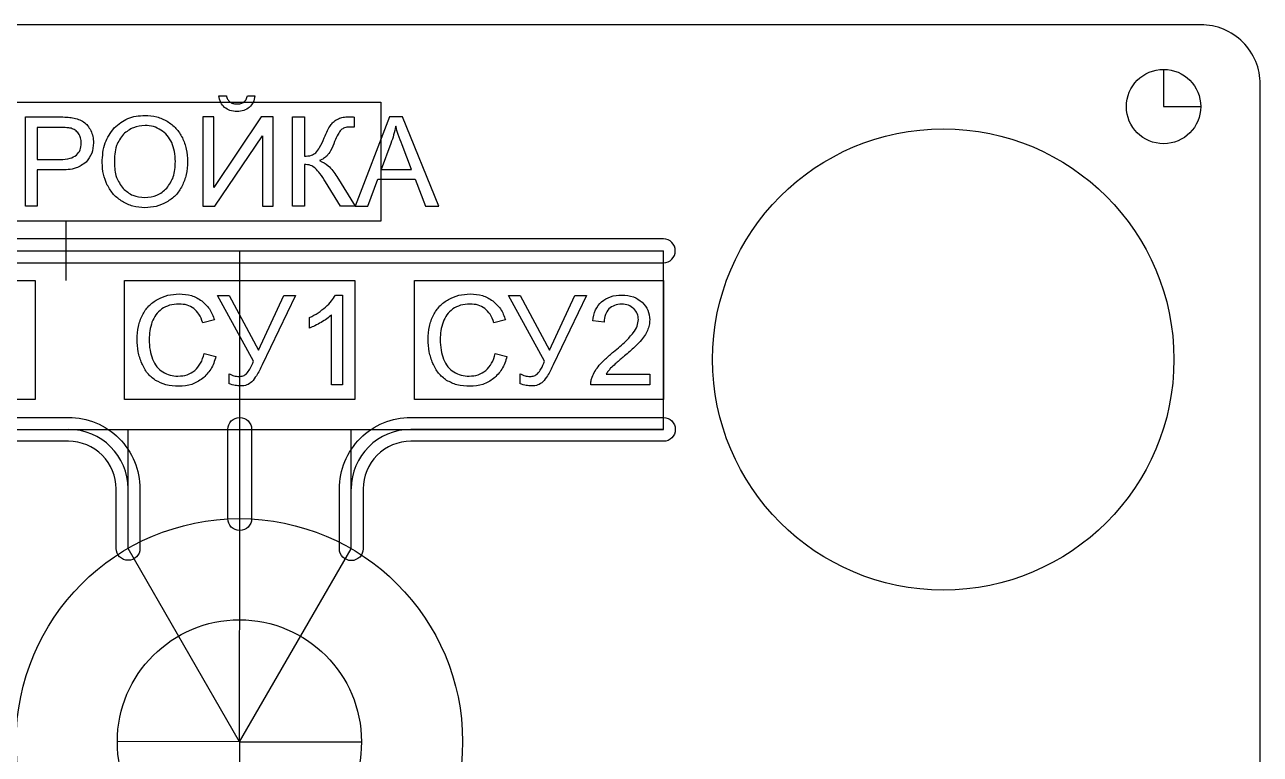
# Model space of a CAD drawing. Header units: millimetres. Extents: x 34 to 177, y 12 to 54.
# Drawn here: x 135.84 to 177.35, y 29.24 to 53.76 of the extents above; entities that cross this region are included whole.
import ezdxf

# ---------------------------------------------------------------- set-up
doc = ezdxf.new("R2010")
doc.units = ezdxf.units.MM
doc.layers.get('0').update_dxf_attribs({"linetype": 'CONTINUOUS'})

msp = doc.modelspace()

# ---------------------------------------------------------------- linework, layer by layer
for p, q in [((174.102, 52.26), (174.102, 51.01)), ((142.363, 51.374), (142.615, 51.374)), ((143.321, 51.374), (143.573, 51.374)), ((135.86, 47.66), (135.86, 50.66)), ((135.86, 50.66), (136.991, 50.66)), ((144.841, 50.66), (145.238, 50.66)), ((144.841, 47.66), (144.841, 50.66)), ((145.238, 50.66), (145.238, 49.347)), ((146.91, 50.658), (146.91, 50.314)), ((174.102, 51.01), (175.352, 51.01)), ((137.024, 50.306), (136.257, 50.306)), ((136.257, 50.306), (136.257, 49.234)), ((148.142, 49.772), (147.813, 48.892)), ((148.83, 48.892), (148.517, 49.723)), ((136.257, 49.234), (137.032, 49.234)), ((145.238, 49.064), (145.238, 47.66)), ((137.026, 48.88), (136.257, 48.88)), ((136.257, 48.88), (136.257, 47.66)), ((146.321, 48.659), (146.939, 47.66)), ((147.813, 48.892), (148.83, 48.892)), ((146.446, 47.66), (145.944, 48.475)), ((136.257, 47.66), (135.86, 47.66)), ((145.238, 47.66), (144.841, 47.66)), ((146.939, 47.66), (146.446, 47.66)), ((137.225, 47.16), (137.225, 45.16)), ((118.152, 46.16), (157.297, 46.16)), ((143.063, 40.16), (143.063, 46.16)), ((157.297, 40.16), (157.297, 46.16)), ((142.311, 44.66), (142.712, 44.66)), ((143.526, 42.456), (142.311, 44.66)), ((142.712, 44.66), (143.69, 42.823)), ((143.69, 42.823), (144.546, 44.66)), ((144.94, 44.66), (143.815, 42.327)), ((144.546, 44.66), (144.94, 44.66)), ((146.277, 44.673), (146.514, 44.673)), ((146.514, 44.673), (146.514, 41.66)), ((152.09, 44.66), (152.491, 44.66)), ((153.305, 42.456), (152.09, 44.66)), ((152.491, 44.66), (153.469, 42.823)), ((153.469, 42.823), (154.324, 44.66)), ((154.719, 44.66), (153.594, 42.327)), ((154.324, 44.66), (154.719, 44.66)), ((146.146, 41.66), (146.146, 44.007)), ((142.213, 43.838), (141.822, 43.746)), ((145.409, 43.563), (145.409, 43.919)), ((151.991, 43.838), (151.6, 43.746)), ((155.306, 43.766), (154.928, 43.805)), ((141.867, 42.712), (142.264, 42.612)), ((151.645, 42.712), (152.042, 42.612)), ((142.706, 41.691), (142.706, 42.031)), ((152.484, 41.691), (152.484, 42.031)), ((155.37, 42.014), (156.841, 42.014)), ((156.841, 42.014), (156.841, 41.66)), ((146.514, 41.66), (146.146, 41.66)), ((156.841, 41.66), (154.858, 41.66)), ((116.152, 40.16), (157.297, 40.16)), ((123.938, 40.16), (137.312, 40.16)), ((139.312, 36.161), (139.312, 40.16)), ((143.063, 37.16), (143.063, 40.16)), ((143.063, 37.16), (143.063, 40.16)), ((146.812, 36.15), (146.812, 40.16)), ((157.297, 40.16), (148.812, 40.16)), ((139.312, 36.161), (139.312, 38.16)), ((146.812, 36.15), (146.812, 38.16)), ((143.052, 29.66), (143.063, 37.16)), ((143.052, 29.66), (139.312, 36.161)), ((143.052, 29.66), (146.812, 36.15)), ((143.052, 29.66), (138.952, 29.666)), ((143.052, 29.66), (143.052, 25.56)), ((143.052, 29.66), (147.152, 29.66))]:
    msp.add_line(p, q)
for points in [[(175.352, 53.76), (36.352, 53.76, 0.414214), (34.352, 51.76), (34.352, 13.759, 0.414214), (36.352, 11.759), (175.352, 11.759, 0.414214), (177.352, 13.759), (177.352, 51.76, 0.414214)], [(157.297, 46.56), (118.152, 46.56, 0.414214), (115.752, 44.16), (115.752, 37.16, 1), (116.552, 37.16), (116.552, 44.16, -0.414214), (118.152, 45.76), (157.297, 45.76, 1)], [(137.312, 39.76), (123.938, 39.76, -1), (123.938, 40.56), (137.312, 40.56, -0.414214), (139.712, 38.16), (139.712, 36.161, -1), (138.912, 36.161), (138.912, 38.16, 0.414214)], [(143.463, 40.16), (143.463, 37.16, -1), (142.663, 37.16), (142.663, 40.16, -1)], [(148.812, 40.56), (157.297, 40.56, -1), (157.297, 39.76), (148.812, 39.76, 0.414214), (147.212, 38.16), (147.212, 36.15, -1), (146.412, 36.15), (146.412, 38.16, -0.414214)]]:
    msp.add_lwpolyline(points, format="xyb", close=True)
for points in [[(147.803, 47.16), (126.647, 47.16), (126.647, 51.16), (147.803, 51.16)], [(142.189, 50.66), (141.829, 50.66), (141.829, 47.66), (142.226, 47.66), (143.824, 50.03), (143.824, 47.66), (144.185, 47.66), (144.185, 50.66), (143.785, 50.66), (142.189, 48.284)], [(148.099, 50.66), (146.947, 47.66), (147.369, 47.66), (147.698, 48.569), (148.953, 48.569), (149.303, 47.66), (149.755, 47.66), (148.527, 50.66)], [(136.191, 41.16), (123.938, 41.16), (123.938, 45.16), (136.191, 45.16)], [(146.935, 41.16), (139.191, 41.16), (139.191, 45.16), (146.935, 45.16)], [(157.297, 41.16), (148.935, 41.16), (148.935, 45.16), (157.297, 45.16)]]:
    msp.add_lwpolyline(points, close=True)
for centre, radius in [((174.102, 51.01), 1.25), ((166.702, 42.51), 7.75), ((143.052, 29.66), 7.5), ((143.052, 29.66), 4.1)]:
    msp.add_circle(centre, radius)
for centre, start, end in [((137.312, 38.16), 0, 90), ((148.812, 38.16), 90, 180)]:
    msp.add_arc(centre, 2, start, end)
for points, knots in [([(142.55, 50.981), (142.503, 51.033), (142.403, 51.146), (142.377, 51.295), (142.363, 51.374)], [0, 0, 0, 0, 0.02082709, 0.04440177, 0.04440177, 0.04440177, 0.04440177]), ([(142.615, 51.374), (142.626, 51.332), (142.646, 51.253), (142.702, 51.194), (142.729, 51.167)], [0, 0, 0, 0, 0.01287946, 0.02403823, 0.02403823, 0.02403823, 0.02403823]), ([(142.729, 51.167), (142.761, 51.147), (142.83, 51.104), (142.913, 51.1), (142.957, 51.098)], [0, 0, 0, 0, 0.01120036, 0.02418062, 0.02418062, 0.02418062, 0.02418062]), ([(142.957, 51.098), (143.006, 51.099), (143.096, 51.102), (143.173, 51.145), (143.207, 51.165)], [0, 0, 0, 0, 0.01464964, 0.02628623, 0.02628623, 0.02628623, 0.02628623]), ([(143.207, 51.165), (143.234, 51.192), (143.291, 51.251), (143.31, 51.331), (143.321, 51.374)], [0, 0, 0, 0, 0.01111921, 0.0242403, 0.0242403, 0.0242403, 0.0242403]), ([(143.573, 51.374), (143.559, 51.296), (143.533, 51.147), (143.433, 51.034), (143.385, 50.982)], [0, 0, 0, 0, 0.02345134, 0.04429879, 0.04429879, 0.04429879, 0.04429879]), ([(136.991, 50.66), (137.079, 50.66), (137.232, 50.66), (137.384, 50.64), (137.448, 50.632)], [0, 0, 0, 0, 0.02635689, 0.04576333, 0.04576333, 0.04576333, 0.04576333]), ([(138.843, 50.291), (138.989, 50.414), (139.288, 50.667), (139.679, 50.698), (139.879, 50.713)], [0, 0, 0, 0, 0.0558129, 0.1143793, 0.1143793, 0.1143793, 0.1143793]), ([(139.879, 50.713), (140.013, 50.706), (140.276, 50.691), (140.512, 50.573), (140.628, 50.515)], [0, 0, 0, 0, 0.03980565, 0.07821107, 0.07821107, 0.07821107, 0.07821107]), ([(142.969, 50.844), (142.888, 50.849), (142.736, 50.856), (142.61, 50.941), (142.55, 50.981)], [0, 0, 0, 0, 0.02380335, 0.04474799, 0.04474799, 0.04474799, 0.04474799]), ([(143.385, 50.982), (143.327, 50.942), (143.201, 50.857), (143.049, 50.849), (142.969, 50.844)], [0, 0, 0, 0, 0.02093758, 0.04459279, 0.04459279, 0.04459279, 0.04459279]), ([(146.339, 50.579), (146.391, 50.604), (146.495, 50.653), (146.61, 50.659), (146.669, 50.662)], [0, 0, 0, 0, 0.01689135, 0.03425617, 0.03425617, 0.03425617, 0.03425617]), ([(146.669, 50.662), (146.727, 50.663), (146.808, 50.664), (146.888, 50.659), (146.91, 50.658)], [0, 0, 0, 0, 0.01749688, 0.02415465, 0.02415465, 0.02415465, 0.02415465]), ([(137.395, 50.28), (137.347, 50.287), (137.225, 50.307), (137.1, 50.307), (137.024, 50.306)], [0, 0, 0, 0, 0.0144123, 0.037188, 0.037188, 0.037188, 0.037188]), ([(137.645, 50.103), (137.611, 50.143), (137.543, 50.225), (137.444, 50.261), (137.395, 50.28)], [0, 0, 0, 0, 0.01566404, 0.03116994, 0.03116994, 0.03116994, 0.03116994]), ([(137.448, 50.632), (137.517, 50.618), (137.648, 50.591), (137.764, 50.523), (137.818, 50.491)], [0, 0, 0, 0, 0.02100224, 0.03984536, 0.03984536, 0.03984536, 0.03984536]), ([(137.818, 50.491), (137.866, 50.453), (137.965, 50.372), (138.027, 50.26), (138.059, 50.202)], [0, 0, 0, 0, 0.01832045, 0.03795496, 0.03795496, 0.03795496, 0.03795496]), ([(138.442, 49.121), (138.454, 49.351), (138.476, 49.781), (138.727, 50.129), (138.843, 50.291)], [0, 0, 0, 0, 0.067335, 0.1260012, 0.1260012, 0.1260012, 0.1260012]), ([(139.881, 50.372), (139.745, 50.36), (139.475, 50.336), (139.262, 50.167), (139.156, 50.082)], [0, 0, 0, 0, 0.03987648, 0.07965786, 0.07965786, 0.07965786, 0.07965786]), ([(140.416, 50.221), (140.334, 50.265), (140.166, 50.354), (139.977, 50.366), (139.881, 50.372)], [0, 0, 0, 0, 0.0276997, 0.05616362, 0.05616362, 0.05616362, 0.05616362]), ([(140.628, 50.515), (140.733, 50.442), (140.943, 50.295), (141.072, 50.073), (141.136, 49.961)], [0, 0, 0, 0, 0.03779619, 0.0759877, 0.0759877, 0.0759877, 0.0759877]), ([(145.903, 49.958), (145.939, 50.043), (146, 50.186), (146.078, 50.32), (146.109, 50.375)], [0, 0, 0, 0, 0.02760143, 0.04648394, 0.04648394, 0.04648394, 0.04648394]), ([(146.109, 50.375), (146.14, 50.414), (146.204, 50.497), (146.293, 50.551), (146.339, 50.579)], [0, 0, 0, 0, 0.01488321, 0.03102751, 0.03102751, 0.03102751, 0.03102751]), ([(146.751, 50.319), (146.693, 50.317), (146.59, 50.313), (146.506, 50.253), (146.468, 50.226)], [0, 0, 0, 0, 0.01673492, 0.03029068, 0.03029068, 0.03029068, 0.03029068]), ([(146.83, 50.316), (146.813, 50.317), (146.786, 50.318), (146.76, 50.318), (146.751, 50.319)], [0, 0, 0, 0, 0.005271762, 0.007983541, 0.007983541, 0.007983541, 0.007983541]), ([(146.91, 50.314), (146.9, 50.315), (146.874, 50.315), (146.847, 50.316), (146.83, 50.316)], [0, 0, 0, 0, 0.003018813, 0.007983629, 0.007983629, 0.007983629, 0.007983629]), ([(148.304, 50.345), (148.283, 50.249), (148.24, 50.055), (148.175, 49.867), (148.142, 49.772)], [0, 0, 0, 0, 0.02956961, 0.05958096, 0.05958096, 0.05958096, 0.05958096]), ([(148.517, 49.723), (148.474, 49.838), (148.397, 50.043), (148.332, 50.252), (148.304, 50.345)], [0, 0, 0, 0, 0.03667154, 0.06576276, 0.06576276, 0.06576276, 0.06576276]), ([(137.74, 49.78), (137.737, 49.84), (137.731, 49.955), (137.673, 50.055), (137.645, 50.103)], [0, 0, 0, 0, 0.01763224, 0.03402669, 0.03402669, 0.03402669, 0.03402669]), ([(138.059, 50.202), (138.085, 50.138), (138.139, 50.007), (138.146, 49.865), (138.15, 49.793)], [0, 0, 0, 0, 0.02070205, 0.04220762, 0.04220762, 0.04220762, 0.04220762]), ([(139.156, 50.082), (139.067, 49.958), (138.864, 49.67), (138.856, 49.316), (138.852, 49.115)], [0, 0, 0, 0, 0.0448705, 0.1034062, 0.1034062, 0.1034062, 0.1034062]), ([(140.778, 49.798), (140.733, 49.883), (140.644, 50.051), (140.491, 50.165), (140.416, 50.221)], [0, 0, 0, 0, 0.0286439, 0.05635592, 0.05635592, 0.05635592, 0.05635592]), ([(141.136, 49.961), (141.187, 49.837), (141.293, 49.579), (141.305, 49.3), (141.311, 49.156)], [0, 0, 0, 0, 0.04009206, 0.08295735, 0.08295735, 0.08295735, 0.08295735]), ([(145.621, 49.452), (145.665, 49.511), (145.782, 49.666), (145.857, 49.846), (145.903, 49.958)], [0, 0, 0, 0, 0.02190716, 0.05817635, 0.05817635, 0.05817635, 0.05817635]), ([(146.253, 49.834), (146.212, 49.727), (146.146, 49.556), (146.038, 49.409), (145.998, 49.354)], [0, 0, 0, 0, 0.03402677, 0.05458124, 0.05458124, 0.05458124, 0.05458124]), ([(146.468, 50.226), (146.433, 50.179), (146.343, 50.059), (146.287, 49.919), (146.253, 49.834)], [0, 0, 0, 0, 0.01759868, 0.04495472, 0.04495472, 0.04495472, 0.04495472]), ([(137.579, 49.377), (137.626, 49.432), (137.725, 49.547), (137.735, 49.7), (137.74, 49.78)], [0, 0, 0, 0, 0.02107736, 0.04450166, 0.04450166, 0.04450166, 0.04450166]), ([(138.15, 49.793), (138.14, 49.671), (138.122, 49.431), (137.977, 49.239), (137.906, 49.145)], [0, 0, 0, 0, 0.03584647, 0.07049361, 0.07049361, 0.07049361, 0.07049361]), ([(140.902, 49.158), (140.898, 49.274), (140.89, 49.494), (140.814, 49.7), (140.778, 49.798)], [0, 0, 0, 0, 0.03444189, 0.06550902, 0.06550902, 0.06550902, 0.06550902]), ([(145.238, 49.347), (145.318, 49.347), (145.456, 49.349), (145.572, 49.421), (145.621, 49.452)], [0, 0, 0, 0, 0.02332452, 0.0403612, 0.0403612, 0.0403612, 0.0403612]), ([(137.906, 49.145), (137.796, 49.068), (137.534, 48.886), (137.212, 48.882), (137.026, 48.88)], [0, 0, 0, 0, 0.0395341, 0.09376024, 0.09376024, 0.09376024, 0.09376024]), ([(137.032, 49.234), (137.145, 49.235), (137.341, 49.237), (137.508, 49.336), (137.579, 49.377)], [0, 0, 0, 0, 0.03309004, 0.05734233, 0.05734233, 0.05734233, 0.05734233]), ([(138.614, 48.372), (138.564, 48.492), (138.464, 48.732), (138.449, 48.992), (138.442, 49.121)], [0, 0, 0, 0, 0.03863978, 0.07735112, 0.07735112, 0.07735112, 0.07735112]), ([(138.852, 49.115), (138.86, 48.948), (138.876, 48.634), (139.058, 48.38), (139.143, 48.261)], [0, 0, 0, 0, 0.04901892, 0.09196747, 0.09196747, 0.09196747, 0.09196747]), ([(140.613, 48.264), (140.697, 48.387), (140.881, 48.655), (140.895, 48.982), (140.902, 49.158)], [0, 0, 0, 0, 0.04386696, 0.09568818, 0.09568818, 0.09568818, 0.09568818]), ([(141.311, 49.156), (141.305, 49.01), (141.292, 48.727), (141.181, 48.466), (141.127, 48.34)], [0, 0, 0, 0, 0.04347439, 0.0843029, 0.0843029, 0.0843029, 0.0843029]), ([(145.599, 48.938), (145.547, 48.975), (145.44, 49.052), (145.307, 49.06), (145.238, 49.064)], [0, 0, 0, 0, 0.01854389, 0.03884378, 0.03884378, 0.03884378, 0.03884378]), ([(145.998, 49.354), (145.961, 49.322), (145.885, 49.257), (145.794, 49.216), (145.748, 49.195)], [0, 0, 0, 0, 0.0145267, 0.02970799, 0.02970799, 0.02970799, 0.02970799]), ([(145.748, 49.195), (145.85, 49.143), (146.091, 49.021), (146.237, 48.792), (146.321, 48.659)], [0, 0, 0, 0, 0.03369135, 0.0797464, 0.0797464, 0.0797464, 0.0797464]), ([(145.944, 48.475), (145.885, 48.572), (145.783, 48.737), (145.652, 48.88), (145.599, 48.938)], [0, 0, 0, 0, 0.03421711, 0.0579484, 0.0579484, 0.0579484, 0.0579484]), ([(139.12, 47.814), (139.015, 47.888), (138.806, 48.038), (138.678, 48.261), (138.614, 48.372)], [0, 0, 0, 0, 0.03801184, 0.0761382, 0.0761382, 0.0761382, 0.0761382]), ([(139.143, 48.261), (139.247, 48.17), (139.457, 47.986), (139.735, 47.961), (139.875, 47.949)], [0, 0, 0, 0, 0.04035169, 0.08138837, 0.08138837, 0.08138837, 0.08138837]), ([(139.875, 47.949), (140.017, 47.961), (140.298, 47.986), (140.508, 48.172), (140.613, 48.264)], [0, 0, 0, 0, 0.04160368, 0.08213098, 0.08213098, 0.08213098, 0.08213098]), ([(141.127, 48.34), (141.06, 48.227), (140.928, 48.006), (140.712, 47.864), (140.605, 47.794)], [0, 0, 0, 0, 0.03868445, 0.07636525, 0.07636525, 0.07636525, 0.07636525]), ([(139.877, 47.609), (139.741, 47.617), (139.474, 47.632), (139.236, 47.754), (139.12, 47.814)], [0, 0, 0, 0, 0.04043411, 0.07920812, 0.07920812, 0.07920812, 0.07920812]), ([(140.605, 47.794), (140.49, 47.74), (140.259, 47.632), (140.005, 47.617), (139.877, 47.609)], [0, 0, 0, 0, 0.03774412, 0.07578279, 0.07578279, 0.07578279, 0.07578279]), ([(139.791, 44), (139.856, 44.109), (139.986, 44.325), (140.196, 44.462), (140.3, 44.53)], [0, 0, 0, 0, 0.03758668, 0.07438178, 0.07438178, 0.07438178, 0.07438178]), ([(140.3, 44.53), (140.414, 44.583), (140.645, 44.69), (140.899, 44.704), (141.028, 44.711)], [0, 0, 0, 0, 0.03727472, 0.07558043, 0.07558043, 0.07558043, 0.07558043]), ([(141.028, 44.711), (141.169, 44.704), (141.441, 44.689), (141.674, 44.549), (141.785, 44.482)], [0, 0, 0, 0, 0.04183356, 0.08017925, 0.08017925, 0.08017925, 0.08017925]), ([(141.785, 44.482), (141.88, 44.396), (142.077, 44.217), (142.166, 43.967), (142.213, 43.838)], [0, 0, 0, 0, 0.03792724, 0.0784297, 0.0784297, 0.0784297, 0.0784297]), ([(145.949, 44.271), (146.019, 44.336), (146.147, 44.455), (146.236, 44.605), (146.277, 44.673)], [0, 0, 0, 0, 0.02836472, 0.05200425, 0.05200425, 0.05200425, 0.05200425]), ([(149.569, 44), (149.635, 44.109), (149.764, 44.325), (149.975, 44.462), (150.079, 44.53)], [0, 0, 0, 0, 0.03758669, 0.07438178, 0.07438178, 0.07438178, 0.07438178]), ([(150.079, 44.53), (150.193, 44.583), (150.424, 44.69), (150.678, 44.704), (150.806, 44.711)], [0, 0, 0, 0, 0.03727472, 0.07558043, 0.07558043, 0.07558043, 0.07558043]), ([(150.806, 44.711), (150.948, 44.704), (151.22, 44.689), (151.452, 44.549), (151.564, 44.482)], [0, 0, 0, 0, 0.04183356, 0.08017923, 0.08017923, 0.08017923, 0.08017923]), ([(151.564, 44.482), (151.659, 44.396), (151.856, 44.217), (151.945, 43.967), (151.991, 43.838)], [0, 0, 0, 0, 0.03792726, 0.07842972, 0.07842972, 0.07842972, 0.07842972]), ([(154.928, 43.805), (154.947, 43.935), (154.982, 44.179), (155.145, 44.364), (155.22, 44.451)], [0, 0, 0, 0, 0.03845254, 0.07225032, 0.07225032, 0.07225032, 0.07225032]), ([(155.22, 44.451), (155.316, 44.515), (155.522, 44.654), (155.77, 44.666), (155.902, 44.673)], [0, 0, 0, 0, 0.03407061, 0.07289037, 0.07289037, 0.07289037, 0.07289037]), ([(155.902, 44.673), (156.035, 44.665), (156.287, 44.651), (156.49, 44.503), (156.585, 44.433)], [0, 0, 0, 0, 0.03913712, 0.0738202, 0.0738202, 0.0738202, 0.0738202]), ([(156.585, 44.433), (156.659, 44.348), (156.806, 44.178), (156.827, 43.953), (156.837, 43.84)], [0, 0, 0, 0, 0.03278758, 0.065928, 0.065928, 0.065928, 0.065928]), ([(140.442, 44.206), (140.37, 44.146), (140.225, 44.024), (140.152, 43.849), (140.115, 43.761)], [0, 0, 0, 0, 0.02771146, 0.05591161, 0.05591161, 0.05591161, 0.05591161]), ([(141.02, 44.372), (140.911, 44.366), (140.705, 44.356), (140.526, 44.254), (140.442, 44.206)], [0, 0, 0, 0, 0.03201387, 0.06089253, 0.06089253, 0.06089253, 0.06089253]), ([(141.519, 44.222), (141.446, 44.266), (141.293, 44.358), (141.114, 44.367), (141.02, 44.372)], [0, 0, 0, 0, 0.02505282, 0.05282891, 0.05282891, 0.05282891, 0.05282891]), ([(141.822, 43.746), (141.786, 43.845), (141.721, 44.027), (141.582, 44.161), (141.519, 44.222)], [0, 0, 0, 0, 0.03104798, 0.05716471, 0.05716471, 0.05716471, 0.05716471]), ([(145.409, 43.919), (145.508, 43.97), (145.701, 44.067), (145.868, 44.205), (145.949, 44.271)], [0, 0, 0, 0, 0.03311379, 0.06464977, 0.06464977, 0.06464977, 0.06464977]), ([(146.146, 44.007), (146.096, 43.964), (145.987, 43.869), (145.863, 43.794), (145.797, 43.754)], [0, 0, 0, 0, 0.01993285, 0.04321159, 0.04321159, 0.04321159, 0.04321159]), ([(150.22, 44.206), (150.148, 44.146), (150.003, 44.024), (149.931, 43.849), (149.894, 43.761)], [0, 0, 0, 0, 0.02771146, 0.05591161, 0.05591161, 0.05591161, 0.05591161]), ([(150.798, 44.372), (150.69, 44.366), (150.484, 44.356), (150.305, 44.254), (150.22, 44.206)], [0, 0, 0, 0, 0.03201387, 0.06089253, 0.06089253, 0.06089253, 0.06089253]), ([(151.298, 44.222), (151.225, 44.266), (151.071, 44.358), (150.892, 44.367), (150.798, 44.372)], [0, 0, 0, 0, 0.02505282, 0.05282891, 0.05282891, 0.05282891, 0.05282891]), ([(151.6, 43.746), (151.565, 43.845), (151.5, 44.027), (151.361, 44.161), (151.298, 44.222)], [0, 0, 0, 0, 0.03104798, 0.05716471, 0.05716471, 0.05716471, 0.05716471]), ([(155.468, 44.208), (155.421, 44.147), (155.322, 44.017), (155.312, 43.853), (155.306, 43.766)], [0, 0, 0, 0, 0.02251075, 0.04802012, 0.04802012, 0.04802012, 0.04802012]), ([(155.894, 44.368), (155.811, 44.362), (155.652, 44.352), (155.528, 44.255), (155.468, 44.208)], [0, 0, 0, 0, 0.02427297, 0.04641108, 0.04641108, 0.04641108, 0.04641108]), ([(156.302, 44.217), (156.244, 44.261), (156.124, 44.353), (155.973, 44.362), (155.894, 44.368)], [0, 0, 0, 0, 0.02127134, 0.04437106, 0.04437106, 0.04437106, 0.04437106]), ([(156.459, 43.848), (156.452, 43.918), (156.439, 44.058), (156.348, 44.164), (156.302, 44.217)], [0, 0, 0, 0, 0.02055844, 0.0410176, 0.0410176, 0.0410176, 0.0410176]), ([(139.612, 43.183), (139.618, 43.331), (139.629, 43.614), (139.739, 43.876), (139.791, 44)], [0, 0, 0, 0, 0.04409718, 0.08429075, 0.08429075, 0.08429075, 0.08429075]), ([(140.115, 43.761), (140.088, 43.667), (140.033, 43.479), (140.025, 43.283), (140.021, 43.185)], [0, 0, 0, 0, 0.02923332, 0.0585656, 0.0585656, 0.0585656, 0.0585656]), ([(145.797, 43.754), (145.729, 43.715), (145.604, 43.643), (145.471, 43.589), (145.409, 43.563)], [0, 0, 0, 0, 0.02330373, 0.04323835, 0.04323835, 0.04323835, 0.04323835]), ([(149.39, 43.183), (149.396, 43.331), (149.408, 43.614), (149.517, 43.876), (149.569, 44)], [0, 0, 0, 0, 0.04409718, 0.08429075, 0.08429075, 0.08429075, 0.08429075]), ([(149.894, 43.761), (149.866, 43.667), (149.811, 43.479), (149.804, 43.283), (149.8, 43.185)], [0, 0, 0, 0, 0.02923332, 0.0585656, 0.0585656, 0.0585656, 0.0585656]), ([(156.287, 43.405), (156.337, 43.478), (156.429, 43.613), (156.449, 43.774), (156.459, 43.848)], [0, 0, 0, 0, 0.02618525, 0.0481229, 0.0481229, 0.0481229, 0.0481229]), ([(156.837, 43.84), (156.834, 43.78), (156.827, 43.658), (156.785, 43.544), (156.763, 43.486)], [0, 0, 0, 0, 0.01794943, 0.03634651, 0.03634651, 0.03634651, 0.03634651]), ([(139.77, 42.379), (139.724, 42.507), (139.63, 42.767), (139.618, 43.043), (139.612, 43.183)], [0, 0, 0, 0, 0.04061112, 0.08239245, 0.08239245, 0.08239245, 0.08239245]), ([(140.021, 43.185), (140.024, 43.064), (140.031, 42.836), (140.1, 42.619), (140.133, 42.517)], [0, 0, 0, 0, 0.03594565, 0.06803224, 0.06803224, 0.06803224, 0.06803224]), ([(149.549, 42.379), (149.503, 42.507), (149.409, 42.767), (149.397, 43.043), (149.39, 43.183)], [0, 0, 0, 0, 0.04061112, 0.08239245, 0.08239245, 0.08239245, 0.08239245]), ([(149.8, 43.185), (149.803, 43.064), (149.81, 42.836), (149.879, 42.619), (149.911, 42.517)], [0, 0, 0, 0, 0.03594565, 0.06803224, 0.06803224, 0.06803224, 0.06803224]), ([(155.626, 42.769), (155.767, 42.885), (156.004, 43.079), (156.205, 43.311), (156.287, 43.405)], [0, 0, 0, 0, 0.05450618, 0.09182614, 0.09182614, 0.09182614, 0.09182614]), ([(156.763, 43.486), (156.733, 43.425), (156.667, 43.293), (156.571, 43.18), (156.519, 43.119)], [0, 0, 0, 0, 0.02036598, 0.04418525, 0.04418525, 0.04418525, 0.04418525]), ([(155.144, 42.315), (155.21, 42.387), (155.361, 42.549), (155.531, 42.691), (155.626, 42.769)], [0, 0, 0, 0, 0.02939778, 0.0662919, 0.0662919, 0.0662919, 0.0662919]), ([(156.519, 43.119), (156.444, 43.042), (156.264, 42.857), (156.067, 42.689), (155.951, 42.591)], [0, 0, 0, 0, 0.03221419, 0.07757878, 0.07757878, 0.07757878, 0.07757878]), ([(140.233, 41.807), (140.137, 41.882), (139.939, 42.036), (139.828, 42.262), (139.77, 42.379)], [0, 0, 0, 0, 0.03605883, 0.07440571, 0.07440571, 0.07440571, 0.07440571]), ([(140.133, 42.517), (140.174, 42.428), (140.253, 42.257), (140.406, 42.144), (140.479, 42.09)], [0, 0, 0, 0, 0.02872322, 0.05577802, 0.05577802, 0.05577802, 0.05577802]), ([(141.554, 42.141), (141.625, 42.217), (141.779, 42.379), (141.836, 42.596), (141.867, 42.712)], [0, 0, 0, 0, 0.03076944, 0.06604694, 0.06604694, 0.06604694, 0.06604694]), ([(142.264, 42.612), (142.217, 42.461), (142.128, 42.175), (141.915, 41.965), (141.815, 41.866)], [0, 0, 0, 0, 0.04650822, 0.0882801, 0.0882801, 0.0882801, 0.0882801]), ([(143.294, 42.032), (143.333, 42.081), (143.434, 42.209), (143.491, 42.363), (143.526, 42.456)], [0, 0, 0, 0, 0.01886498, 0.04864756, 0.04864756, 0.04864756, 0.04864756]), ([(150.011, 41.807), (149.915, 41.882), (149.717, 42.036), (149.606, 42.262), (149.549, 42.379)], [0, 0, 0, 0, 0.03605884, 0.07440571, 0.07440571, 0.07440571, 0.07440571]), ([(149.911, 42.517), (149.952, 42.428), (150.032, 42.257), (150.184, 42.144), (150.258, 42.09)], [0, 0, 0, 0, 0.02872322, 0.05577802, 0.05577802, 0.05577802, 0.05577802]), ([(151.332, 42.141), (151.404, 42.217), (151.558, 42.379), (151.615, 42.596), (151.645, 42.712)], [0, 0, 0, 0, 0.03076943, 0.06604695, 0.06604695, 0.06604695, 0.06604695]), ([(152.042, 42.612), (151.996, 42.461), (151.907, 42.175), (151.694, 41.965), (151.593, 41.866)], [0, 0, 0, 0, 0.04650823, 0.08828009, 0.08828009, 0.08828009, 0.08828009]), ([(153.073, 42.032), (153.112, 42.081), (153.213, 42.209), (153.27, 42.363), (153.305, 42.456)], [0, 0, 0, 0, 0.018865, 0.04864756, 0.04864756, 0.04864756, 0.04864756]), ([(155.951, 42.591), (155.859, 42.515), (155.713, 42.393), (155.576, 42.262), (155.525, 42.214)], [0, 0, 0, 0, 0.03586345, 0.05691003, 0.05691003, 0.05691003, 0.05691003]), ([(140.479, 42.09), (140.559, 42.049), (140.72, 41.966), (140.899, 41.955), (140.989, 41.949)], [0, 0, 0, 0, 0.02669582, 0.05337986, 0.05337986, 0.05337986, 0.05337986]), ([(140.989, 41.949), (141.095, 41.956), (141.3, 41.97), (141.471, 42.085), (141.554, 42.141)], [0, 0, 0, 0, 0.0311713, 0.06062822, 0.06062822, 0.06062822, 0.06062822]), ([(142.706, 42.031), (142.76, 42.004), (142.866, 41.951), (142.985, 41.943), (143.043, 41.939)], [0, 0, 0, 0, 0.01781546, 0.0353107, 0.0353107, 0.0353107, 0.0353107]), ([(143.043, 41.939), (143.09, 41.942), (143.182, 41.95), (143.257, 42.005), (143.294, 42.032)], [0, 0, 0, 0, 0.01373044, 0.02721589, 0.02721589, 0.02721589, 0.02721589]), ([(143.815, 42.327), (143.756, 42.203), (143.66, 42.001), (143.523, 41.823), (143.469, 41.754)], [0, 0, 0, 0, 0.04098804, 0.06709174, 0.06709174, 0.06709174, 0.06709174]), ([(150.258, 42.09), (150.338, 42.049), (150.498, 41.966), (150.678, 41.955), (150.768, 41.949)], [0, 0, 0, 0, 0.02669581, 0.05337986, 0.05337986, 0.05337986, 0.05337986]), ([(150.768, 41.949), (150.873, 41.956), (151.079, 41.97), (151.25, 42.085), (151.332, 42.141)], [0, 0, 0, 0, 0.0311713, 0.06062822, 0.06062822, 0.06062822, 0.06062822]), ([(152.484, 42.031), (152.538, 42.004), (152.645, 41.951), (152.763, 41.943), (152.822, 41.939)], [0, 0, 0, 0, 0.01781544, 0.0353107, 0.0353107, 0.0353107, 0.0353107]), ([(152.822, 41.939), (152.869, 41.942), (152.961, 41.95), (153.036, 42.005), (153.073, 42.032)], [0, 0, 0, 0, 0.01373047, 0.02721589, 0.02721589, 0.02721589, 0.02721589]), ([(153.594, 42.327), (153.535, 42.203), (153.438, 42.001), (153.301, 41.823), (153.248, 41.754)], [0, 0, 0, 0, 0.04098803, 0.06709175, 0.06709175, 0.06709175, 0.06709175]), ([(154.901, 41.916), (154.931, 41.985), (154.995, 42.128), (155.093, 42.251), (155.144, 42.315)], [0, 0, 0, 0, 0.02238812, 0.04687063, 0.04687063, 0.04687063, 0.04687063]), ([(155.525, 42.214), (155.496, 42.181), (155.439, 42.119), (155.392, 42.048), (155.37, 42.014)], [0, 0, 0, 0, 0.01314854, 0.02533234, 0.02533234, 0.02533234, 0.02533234]), ([(141.022, 41.609), (140.872, 41.615), (140.595, 41.624), (140.347, 41.749), (140.233, 41.807)], [0, 0, 0, 0, 0.04424798, 0.08217573, 0.08217573, 0.08217573, 0.08217573]), ([(141.815, 41.866), (141.698, 41.791), (141.457, 41.636), (141.17, 41.618), (141.022, 41.609)], [0, 0, 0, 0, 0.04086601, 0.08459539, 0.08459539, 0.08459539, 0.08459539]), ([(143.082, 41.619), (143.025, 41.623), (142.897, 41.633), (142.774, 41.67), (142.706, 41.691)], [0, 0, 0, 0, 0.01718088, 0.038437, 0.038437, 0.038437, 0.038437]), ([(143.469, 41.754), (143.416, 41.715), (143.302, 41.63), (143.159, 41.623), (143.082, 41.619)], [0, 0, 0, 0, 0.01929505, 0.04180418, 0.04180418, 0.04180418, 0.04180418]), ([(150.8, 41.609), (150.651, 41.615), (150.373, 41.624), (150.126, 41.749), (150.011, 41.807)], [0, 0, 0, 0, 0.04424798, 0.08217573, 0.08217573, 0.08217573, 0.08217573]), ([(151.593, 41.866), (151.477, 41.791), (151.235, 41.636), (150.949, 41.618), (150.8, 41.609)], [0, 0, 0, 0, 0.04086601, 0.08459539, 0.08459539, 0.08459539, 0.08459539]), ([(152.861, 41.619), (152.804, 41.623), (152.676, 41.633), (152.552, 41.67), (152.484, 41.691)], [0, 0, 0, 0, 0.01718088, 0.038437, 0.038437, 0.038437, 0.038437]), ([(153.248, 41.754), (153.195, 41.715), (153.081, 41.63), (152.938, 41.623), (152.861, 41.619)], [0, 0, 0, 0, 0.01929505, 0.04180418, 0.04180418, 0.04180418, 0.04180418]), ([(154.858, 41.66), (154.859, 41.704), (154.86, 41.792), (154.888, 41.875), (154.901, 41.916)], [0, 0, 0, 0, 0.01307466, 0.026069, 0.026069, 0.026069, 0.026069])]:
    msp.add_open_spline(points, degree=3, knots=knots)

doc.saveas('drawing.dxf')
